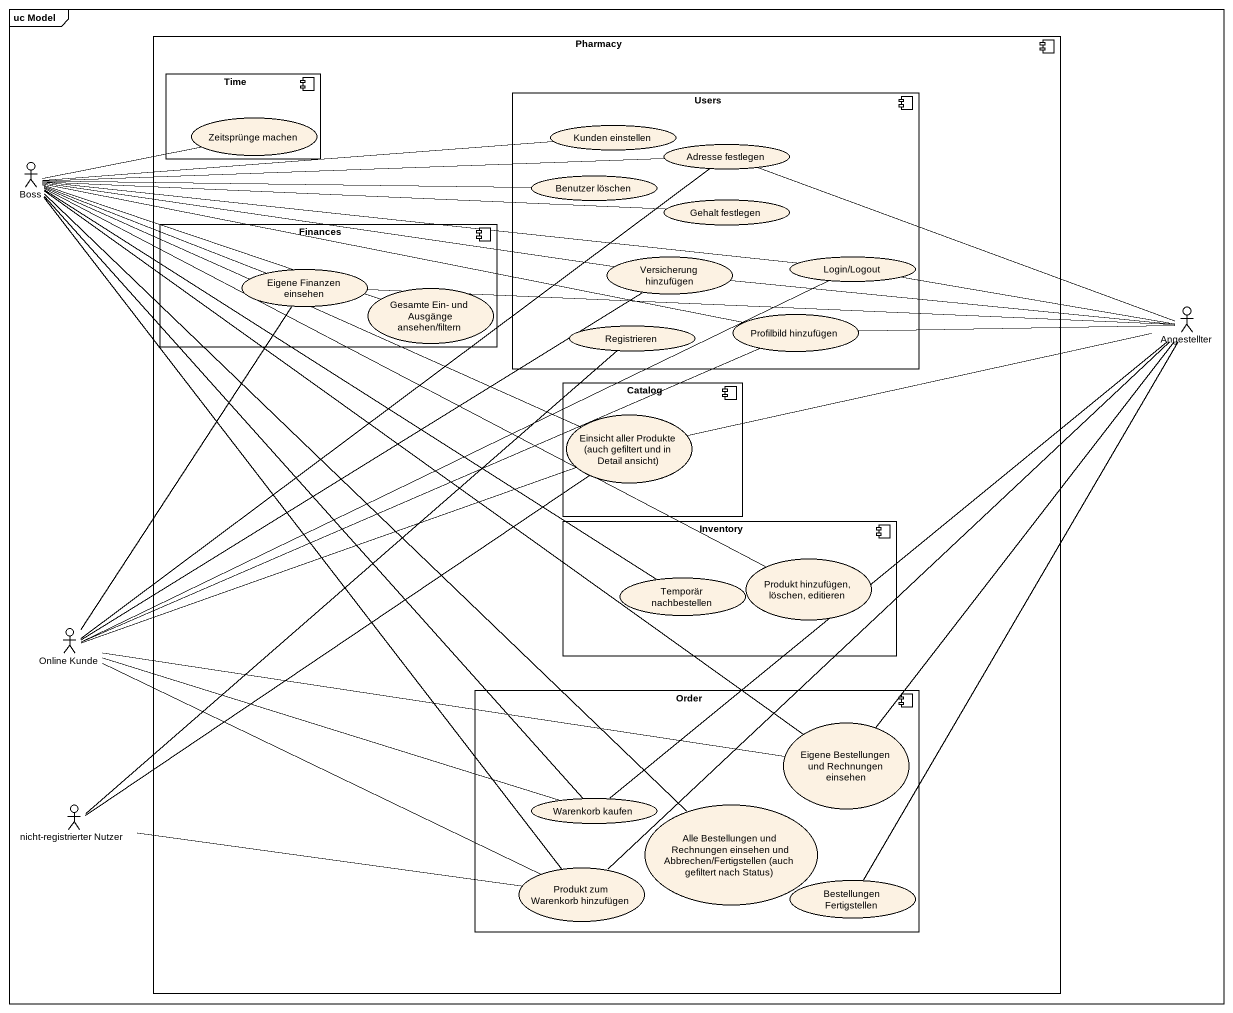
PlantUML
@startuml
mainframe uc Model
component Pharmacy {
  component Time {
    usecase "Zeitsprünge machen" as Zeitsprünge_machen
  }
  component Users {
    usecase "Kunden einstellen" as Kunden_einstellen
    usecase "Benutzer löschen" as Benutzer_löschen
    usecase "Adresse festlegen" as Adresse_festlegen
    usecase "Gehalt festlegen" as Gehalt_festlegen
    usecase "Versicherung hinzufügen" as Versicherung_hinzufügen
    usecase "Login/Logout" as Login_Logout
    usecase Registrieren
    usecase "Profilbild hinzufügen" as Profilbild_hinzufügen
  }
  component Finances {
    usecase "Eigene Finanzen einsehen" as Eigene_Finanzen_einsehen
    usecase "Gesamte Ein- und Ausgänge ansehen/filtern" as Gesamte_Ein_und_Ausgänge
  }
  component Catalog {
    usecase "Einsicht aller Produkte (auch gefiltert und in Detail ansicht)" as Einsicht_aller_Produkte
  }
  component Inventory {
    usecase "Temporär nachbestellen" as Temporär_nachbestellen
    usecase "Produkt hinzufügen, löschen, editieren" as Produkt_hinzufügen_löschen
  }
  component Order {
    usecase "Eigene Bestellungen und Rechnungen einsehen" as Eigene_Bestellungen_und
    usecase "Warenkorb kaufen" as Warenkorb_kaufen
    usecase "Alle Bestellungen und Rechnungen einsehen und Abbrechen/Fertigstellen (auch gefiltert nach Status)" as Alle_Bestellungen_und
    usecase "Produkt zum Warenkorb hinzufügen" as Produkt_zum_Warenkorb
    usecase "Bestellungen Fertigstellen" as Bestellungen_Fertigstellen
  }
}
actor Boss
actor Angestellter
actor "Online Kunde" as Online_Kunde
actor "nicht-registrierter Nutzer" as nicht_registrierter_Nutzer
Boss -right- Zeitsprünge_machen
Boss -right- Kunden_einstellen
Boss -right- Benutzer_löschen
Boss -right- Adresse_festlegen
Boss -right- Gehalt_festlegen
Boss -right- Versicherung_hinzufügen
Boss -right- Login_Logout
Boss -right- Eigene_Finanzen_einsehen
Boss -right- Gesamte_Ein_und_Ausgänge
Boss -right- Profilbild_hinzufügen
Boss -right- Einsicht_aller_Produkte
Boss -- Temporär_nachbestellen
Boss -right- Produkt_hinzufügen_löschen
Boss -- Eigene_Bestellungen_und
Boss -- Warenkorb_kaufen
Boss -- Alle_Bestellungen_und
Boss -- Produkt_zum_Warenkorb
Registrieren -- nicht_registrierter_Nutzer
Angestellter -left- Adresse_festlegen
Angestellter -left- Versicherung_hinzufügen
Angestellter -left- Login_Logout
Angestellter -left- Eigene_Finanzen_einsehen
Angestellter -left- Profilbild_hinzufügen
Angestellter -left- Einsicht_aller_Produkte
Angestellter -- Eigene_Bestellungen_und
Angestellter -- Warenkorb_kaufen
Angestellter -- Produkt_zum_Warenkorb
Angestellter -- Bestellungen_Fertigstellen
Online_Kunde -up- Adresse_festlegen
Online_Kunde -up- Versicherung_hinzufügen
Online_Kunde -right- Login_Logout
Online_Kunde -up- Eigene_Finanzen_einsehen
Online_Kunde -right- Profilbild_hinzufügen
Online_Kunde -right- Einsicht_aller_Produkte
Online_Kunde -right- Eigene_Bestellungen_und
Online_Kunde -right- Warenkorb_kaufen
Online_Kunde -right- Produkt_zum_Warenkorb
nicht_registrierter_Nutzer -up- Einsicht_aller_Produkte
nicht_registrierter_Nutzer -right- Produkt_zum_Warenkorb
@enduml
